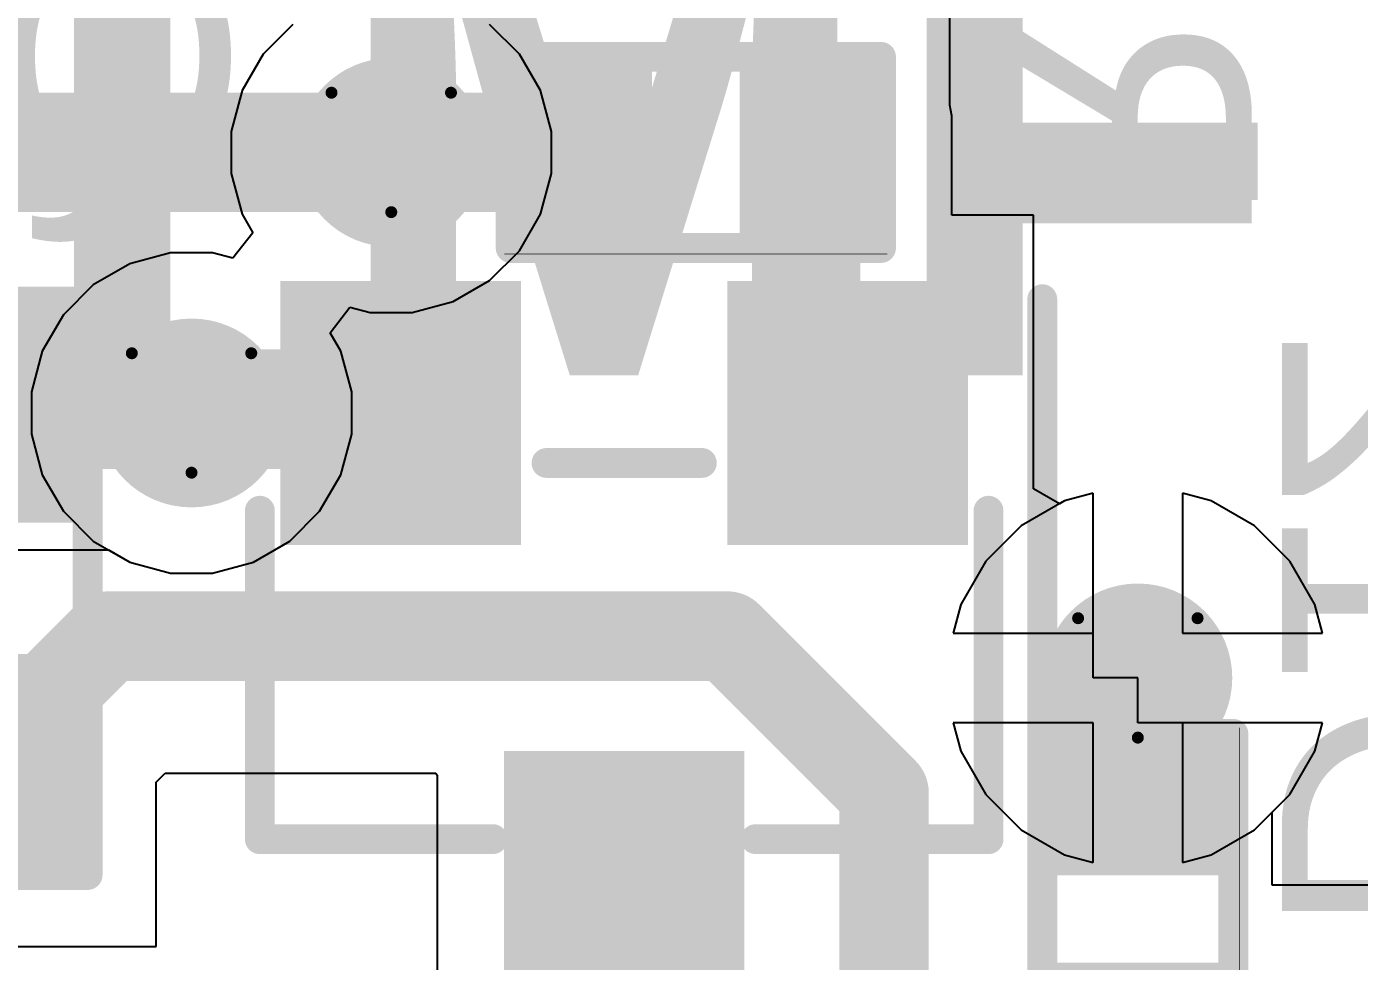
# Model space of a CAD drawing. Header units: inches. Extents: x -21 to 276, y -5 to 220.
# Drawn here: x 1.41 to 7.07, y 54.33 to 58.31 of the extents above; entities that cross this region are included whole.
import ezdxf

# ---------------------------------------------------------------- set-up
doc = ezdxf.new("R2010")
doc.units = ezdxf.units.IN
for name, color, linetype in [('Bottom Layer', 5, 'Continuous'), ('Bottom Overlay', 54, 'Continuous'), ('Bottom Paste', 16, 'Continuous'), ('Bottom Solder', 6, 'Continuous'), ('Drill Drawing', 1, 'Continuous'), ('Ground', 16, 'Continuous'), ('Power + Signal', 76, 'Continuous'), ('Top Layer', 1, 'Continuous'), ('Top Overlay', 2, 'Continuous'), ('Top Solder', 216, 'Continuous'), ('Via Holes', 16, 'Continuous')]:
    doc.layers.add(name, color=color, linetype=linetype)
doc.styles.add('Arial', font='', dxfattribs={"height": 0.2})
doc.styles.add('Arial_Bold', font='', dxfattribs={"height": 0.2})
doc.styles.get('Arial').set_extended_font_data('Arial')
doc.styles.get('Arial_Bold').set_extended_font_data('Arial', bold=True)

# ---------------------------------------------------------------- blocks, each defined once
blk = doc.blocks.new('R___0402_B_10')
at = {"layer": 'Bottom Layer'}
for points in [[(-0.2413, 0.3175), (-0.2413, -0.3175), (-0.6985, -0.3175), (-0.6985, 0.3175)], [(0.6985, 0.3175), (0.6985, -0.3175), (0.2413, -0.3175), (0.2413, 0.3175)]]:
    blk.add_hatch(color=5, dxfattribs=at).paths.add_polyline_path(points)
at = {"layer": 'Bottom Paste'}
for points in [[(-0.2413, 0.3175), (-0.2413, -0.3175), (-0.6985, -0.3175), (-0.6985, 0.3175)], [(0.6985, 0.3175), (0.6985, -0.3175), (0.2413, -0.3175), (0.2413, 0.3175)]]:
    blk.add_hatch(color=16, dxfattribs=at).paths.add_polyline_path(points)
at = {"layer": 'Bottom Solder'}
for points in [[(-0.1863, 0.3725), (-0.1863, -0.3725), (-0.7535, -0.3725), (-0.7535, 0.3725)], [(0.7535, 0.3725), (0.7535, -0.3725), (0.1863, -0.3725), (0.1863, 0.3725)]]:
    blk.add_hatch(color=6, dxfattribs=at).paths.add_polyline_path(points)
at = {"layer": 'Bottom Overlay'}
for points in [[(-0.7874, -0.4064, 0.127, 0.127, 0), (-0.7874, 0.4064, 0.127, 0.127, 0)], [(0.7874, 0.4064, 0.127, 0.127, 0), (-0.7874, 0.4064, 0.127, 0.127, 0)], [(0.7874, -0.4064, 0.127, 0.127, 0), (0.7874, 0.4064, 0.127, 0.127, 0)], [(0.8128, 0.4318, 0.00323, 0.00323, 0), (-0.8128, 0.4318, 0.00323, 0.00323, 0)], [(0.7874, -0.4064, 0.127, 0.127, 0), (-0.7874, -0.4064, 0.127, 0.127, 0)]]:
    blk.add_lwpolyline(points, format="xyseb", dxfattribs=at)
for points in [[(-0.8191, 0.4064, 0.0635, 0.0635, 1), (-0.7556, 0.4064, 0.0635, 0.0635, 1)], [(-0.8191, 0.4064, 0.0635, 0.0635, 1), (-0.7556, 0.4064, 0.0635, 0.0635, 1)], [(0.7556, 0.4064, 0.0635, 0.0635, 1), (0.8191, 0.4064, 0.0635, 0.0635, 1)], [(0.7556, 0.4064, 0.0635, 0.0635, 1), (0.8191, 0.4064, 0.0635, 0.0635, 1)], [(-0.8136, 0.4318, 0.00161, 0.00161, 1), (-0.812, 0.4318, 0.00161, 0.00161, 1)], [(0.812, 0.4318, 0.00161, 0.00161, 1), (0.8136, 0.4318, 0.00161, 0.00161, 1)], [(-0.8191, -0.4064, 0.0635, 0.0635, 1), (-0.7556, -0.4064, 0.0635, 0.0635, 1)], [(-0.8191, -0.4064, 0.0635, 0.0635, 1), (-0.7556, -0.4064, 0.0635, 0.0635, 1)], [(0.7556, -0.4064, 0.0635, 0.0635, 1), (0.8191, -0.4064, 0.0635, 0.0635, 1)], [(0.7556, -0.4064, 0.0635, 0.0635, 1), (0.8191, -0.4064, 0.0635, 0.0635, 1)]]:
    blk.add_lwpolyline(points, format="xyseb", close=True, dxfattribs=at)
blk = doc.blocks.new('R___0603_B_34')
at = {"layer": 'Bottom Layer'}
for points in [[(-1.143, -0.4445), (-1.143, 0.4445), (-0.381, 0.4445), (-0.381, -0.4445)], [(0.381, -0.4445), (0.381, 0.4445), (1.143, 0.4445), (1.143, -0.4445)]]:
    blk.add_hatch(color=5, dxfattribs=at).paths.add_polyline_path(points)
at = {"layer": 'Bottom Paste'}
for points in [[(-1.143, -0.4445), (-1.143, 0.4445), (-0.381, 0.4445), (-0.381, -0.4445)], [(0.381, -0.4445), (0.381, 0.4445), (1.143, 0.4445), (1.143, -0.4445)]]:
    blk.add_hatch(color=16, dxfattribs=at).paths.add_polyline_path(points)
at = {"layer": 'Bottom Solder'}
for points in [[(-1.2446, -0.5461), (-1.2446, 0.5461), (-0.2794, 0.5461), (-0.2794, -0.5461)], [(0.2794, -0.5461), (0.2794, 0.5461), (1.2446, 0.5461), (1.2446, -0.5461)]]:
    blk.add_hatch(color=6, dxfattribs=at).paths.add_polyline_path(points)
at = {"layer": 'Bottom Overlay'}
for points in [[(-1.2192, 0.5334, 0.127, 0.127, 0), (1.2192, 0.5334, 0.127, 0.127, 0)], [(-1.2192, 0.5334, 0.127, 0.127, 0), (-1.2192, -0.5334, 0.127, 0.127, 0)], [(1.2192, 0.5334, 0.127, 0.127, 0), (1.2192, -0.5334, 0.127, 0.127, 0)], [(-1.2192, -0.5334, 0.127, 0.127, 0), (1.2192, -0.5334, 0.127, 0.127, 0)]]:
    blk.add_lwpolyline(points, format="xyseb", dxfattribs=at)
for points in [[(-1.25095, 0.5334, 0.0635, 0.0635, 1), (-1.18745, 0.5334, 0.0635, 0.0635, 1)], [(-1.25095, 0.5334, 0.0635, 0.0635, 1), (-1.18745, 0.5334, 0.0635, 0.0635, 1)], [(1.18745, 0.5334, 0.0635, 0.0635, 1), (1.25095, 0.5334, 0.0635, 0.0635, 1)], [(1.18745, 0.5334, 0.0635, 0.0635, 1), (1.25095, 0.5334, 0.0635, 0.0635, 1)], [(-1.25095, -0.5334, 0.0635, 0.0635, 1), (-1.18745, -0.5334, 0.0635, 0.0635, 1)], [(-1.25095, -0.5334, 0.0635, 0.0635, 1), (-1.18745, -0.5334, 0.0635, 0.0635, 1)], [(1.18745, -0.5334, 0.0635, 0.0635, 1), (1.25095, -0.5334, 0.0635, 0.0635, 1)], [(1.18745, -0.5334, 0.0635, 0.0635, 1), (1.25095, -0.5334, 0.0635, 0.0635, 1)]]:
    blk.add_lwpolyline(points, format="xyseb", close=True, dxfattribs=at)
blk = doc.blocks.new('R___0402_B_35')
at = {"layer": 'Bottom Layer'}
for points in [[(-0.2413, 0.3175), (-0.2413, -0.3175), (-0.6985, -0.3175), (-0.6985, 0.3175)], [(0.6985, 0.3175), (0.6985, -0.3175), (0.2413, -0.3175), (0.2413, 0.3175)]]:
    blk.add_hatch(color=5, dxfattribs=at).paths.add_polyline_path(points)
at = {"layer": 'Bottom Paste'}
for points in [[(-0.2413, 0.3175), (-0.2413, -0.3175), (-0.6985, -0.3175), (-0.6985, 0.3175)], [(0.6985, 0.3175), (0.6985, -0.3175), (0.2413, -0.3175), (0.2413, 0.3175)]]:
    blk.add_hatch(color=16, dxfattribs=at).paths.add_polyline_path(points)
at = {"layer": 'Bottom Solder'}
for points in [[(-0.1863, 0.3725), (-0.1863, -0.3725), (-0.7535, -0.3725), (-0.7535, 0.3725)], [(0.7535, 0.3725), (0.7535, -0.3725), (0.1863, -0.3725), (0.1863, 0.3725)]]:
    blk.add_hatch(color=6, dxfattribs=at).paths.add_polyline_path(points)
at = {"layer": 'Bottom Overlay'}
for points in [[(-0.7874, 0.4064, 0.127, 0.127, 0), (-0.7874, -0.4064, 0.127, 0.127, 0)], [(0.7874, 0.4064, 0.127, 0.127, 0), (-0.7874, 0.4064, 0.127, 0.127, 0)], [(0.7874, 0.4064, 0.127, 0.127, 0), (0.7874, -0.4064, 0.127, 0.127, 0)], [(0.8128, 0.4318, 0.00323, 0.00323, 0), (-0.8128, 0.4318, 0.00323, 0.00323, 0)], [(0.7874, -0.4064, 0.127, 0.127, 0), (-0.7874, -0.4064, 0.127, 0.127, 0)]]:
    blk.add_lwpolyline(points, format="xyseb", dxfattribs=at)
for points in [[(-0.8191, 0.4064, 0.0635, 0.0635, 1), (-0.7556, 0.4064, 0.0635, 0.0635, 1)], [(-0.8191, 0.4064, 0.0635, 0.0635, 1), (-0.7556, 0.4064, 0.0635, 0.0635, 1)], [(0.7556, 0.4064, 0.0635, 0.0635, 1), (0.8191, 0.4064, 0.0635, 0.0635, 1)], [(0.7556, 0.4064, 0.0635, 0.0635, 1), (0.8191, 0.4064, 0.0635, 0.0635, 1)], [(-0.8136, 0.4318, 0.00161, 0.00161, 1), (-0.812, 0.4318, 0.00161, 0.00161, 1)], [(0.812, 0.4318, 0.00161, 0.00161, 1), (0.8136, 0.4318, 0.00161, 0.00161, 1)], [(-0.8191, -0.4064, 0.0635, 0.0635, 1), (-0.7556, -0.4064, 0.0635, 0.0635, 1)], [(-0.8191, -0.4064, 0.0635, 0.0635, 1), (-0.7556, -0.4064, 0.0635, 0.0635, 1)], [(0.7556, -0.4064, 0.0635, 0.0635, 1), (0.8191, -0.4064, 0.0635, 0.0635, 1)], [(0.7556, -0.4064, 0.0635, 0.0635, 1), (0.8191, -0.4064, 0.0635, 0.0635, 1)]]:
    blk.add_lwpolyline(points, format="xyseb", close=True, dxfattribs=at)
blk = doc.blocks.new('____23_B_38')
at = {"layer": 'Bottom Layer'}
for points in [[(-1.36, 1.46), (-0.54, 1.46), (-0.54, 0.54), (-1.36, 0.54)], [(0.54, 1.46), (1.36, 1.46), (1.36, 0.54), (0.54, 0.54)], [(-0.41, -0.54), (0.41, -0.54), (0.41, -1.46), (-0.41, -1.46)]]:
    blk.add_hatch(color=5, dxfattribs=at).paths.add_polyline_path(points)
at = {"layer": 'Bottom Paste'}
for points in [[(-1.36, 1.46), (-0.54, 1.46), (-0.54, 0.54), (-1.36, 0.54)], [(0.54, 1.46), (1.36, 1.46), (1.36, 0.54), (0.54, 0.54)], [(-0.41, -0.54), (0.41, -0.54), (0.41, -1.46), (-0.41, -1.46)]]:
    blk.add_hatch(color=16, dxfattribs=at).paths.add_polyline_path(points)
at = {"layer": 'Bottom Solder'}
for points in [[(-1.4616, 1.5616), (-0.4384, 1.5616), (-0.4384, 0.4384), (-1.4616, 0.4384)], [(0.4384, 1.5616), (1.4616, 1.5616), (1.4616, 0.4384), (0.4384, 0.4384)], [(-0.5116, -0.4384), (0.5116, -0.4384), (0.5116, -1.5616), (-0.5116, -1.5616)]]:
    blk.add_hatch(color=6, dxfattribs=at).paths.add_polyline_path(points)
at = {"layer": 'Bottom Overlay'}
for points in [[(-0.3302, 0.7874, 0.127, 0.127, 0), (0.3302, 0.7874, 0.127, 0.127, 0)], [(-1.5494, -0.8128, 0.127, 0.127, 0), (-1.5494, 0.5842, 0.127, 0.127, 0)], [(1.5494, -0.8128, 0.127, 0.127, 0), (1.5494, 0.5842, 0.127, 0.127, 0)], [(-1.5494, -0.8128, 0.127, 0.127, 0), (-0.5588, -0.8128, 0.127, 0.127, 0)], [(0.5588, -0.8128, 0.127, 0.127, 0), (1.5494, -0.8128, 0.127, 0.127, 0)]]:
    blk.add_lwpolyline(points, format="xyseb", dxfattribs=at)
for points in [[(-0.3619, 0.7874, 0.0635, 0.0635, 1), (-0.2984, 0.7874, 0.0635, 0.0635, 1)], [(0.2984, 0.7874, 0.0635, 0.0635, 1), (0.3619, 0.7874, 0.0635, 0.0635, 1)], [(-1.5812, 0.5842, 0.0635, 0.0635, 1), (-1.5176, 0.5842, 0.0635, 0.0635, 1)], [(1.5176, 0.5842, 0.0635, 0.0635, 1), (1.5812, 0.5842, 0.0635, 0.0635, 1)], [(-1.5812, -0.8128, 0.0635, 0.0635, 1), (-1.5176, -0.8128, 0.0635, 0.0635, 1)], [(-1.5812, -0.8128, 0.0635, 0.0635, 1), (-1.5176, -0.8128, 0.0635, 0.0635, 1)], [(-0.5905, -0.8128, 0.0635, 0.0635, 1), (-0.5271, -0.8128, 0.0635, 0.0635, 1)], [(0.5271, -0.8128, 0.0635, 0.0635, 1), (0.5905, -0.8128, 0.0635, 0.0635, 1)], [(1.5176, -0.8128, 0.0635, 0.0635, 1), (1.5812, -0.8128, 0.0635, 0.0635, 1)], [(1.5176, -0.8128, 0.0635, 0.0635, 1), (1.5812, -0.8128, 0.0635, 0.0635, 1)]]:
    blk.add_lwpolyline(points, format="xyseb", close=True, dxfattribs=at)

msp = doc.modelspace()

# ---------------------------------------------------------------- hatches: boundary and pattern name
at = {"layer": 'Bottom Layer'}
h = msp.add_hatch(color=5, dxfattribs=at)
edge = h.paths.add_edge_path()
edge.add_arc((2.9566, 57.7742), 0.3, 0, 360)
for points in [[(4.4933, 56.4026), (4.9519, 56.4026), (4.9519, 57.9303), (4.4933, 57.9303)], [(3.5408, 52.0592), (4.1123, 52.0592), (4.1123, 55.126), (3.5408, 55.126)], [(3.5408, 52.0592), (4.3572, 52.0592), (4.3572, 54.9043), (3.5408, 54.9043)]]:
    msp.add_hatch(color=5, dxfattribs=at).paths.add_polyline_path(points)
h = msp.add_hatch(color=5, dxfattribs=at)
edge = h.paths.add_edge_path()
edge.add_arc((2.1073, 56.666), 0.3, 0, 360)
h = msp.add_hatch(color=5, dxfattribs=at)
edge = h.paths.add_edge_path()
edge.add_arc((6.1316, 55.539), 0.3, 0, 360)
at = {"layer": 'Bottom Solder'}
h = msp.add_hatch(color=6, dxfattribs=at)
edge = h.paths.add_edge_path()
edge.add_arc((2.9566, 57.7742), 0.4016, 0, 360)
h = msp.add_hatch(color=6, dxfattribs=at)
edge = h.paths.add_edge_path()
edge.add_arc((2.1073, 56.666), 0.4016, 0, 360)
h = msp.add_hatch(color=6, dxfattribs=at)
edge = h.paths.add_edge_path()
edge.add_arc((6.1316, 55.539), 0.4016, 0, 360)
at = {"layer": 'Ground'}
h = msp.add_hatch(color=16, dxfattribs=at)
edge = h.paths.add_edge_path()
edge.add_arc((2.9566, 57.7742), 0.3, 0, 360)
h = msp.add_hatch(color=16, dxfattribs=at)
edge = h.paths.add_edge_path()
edge.add_arc((2.1073, 56.666), 0.3, 0, 360)
h = msp.add_hatch(color=16, dxfattribs=at)
edge = h.paths.add_edge_path()
edge.add_arc((6.1316, 55.539), 0.3, 0, 360)
at = {"layer": 'Power + Signal'}
h = msp.add_hatch(color=76, dxfattribs=at)
edge = h.paths.add_edge_path()
edge.add_arc((2.9566, 57.7742), 0.3, 0, 360)
h = msp.add_hatch(color=76, dxfattribs=at)
edge = h.paths.add_edge_path()
edge.add_arc((2.1073, 56.666), 0.3, 0, 360)
h = msp.add_hatch(color=76, dxfattribs=at)
edge = h.paths.add_edge_path()
edge.add_arc((6.1316, 55.539), 0.3, 0, 360)
at = {"layer": 'Top Layer'}
h = msp.add_hatch(color=1, dxfattribs=at)
edge = h.paths.add_edge_path()
edge.add_arc((2.9566, 57.7742), 0.3, 0, 360)
h = msp.add_hatch(color=1, dxfattribs=at)
edge = h.paths.add_edge_path()
edge.add_arc((2.1073, 56.666), 0.3, 0, 360)
h = msp.add_hatch(color=1, dxfattribs=at)
edge = h.paths.add_edge_path()
edge.add_arc((6.1316, 55.539), 0.3, 0, 360)
at = {"layer": 'Top Solder'}
h = msp.add_hatch(color=216, dxfattribs=at)
edge = h.paths.add_edge_path()
edge.add_arc((2.9566, 57.7742), 0.4016, 0, 360)
h = msp.add_hatch(color=216, dxfattribs=at)
edge = h.paths.add_edge_path()
edge.add_arc((2.1073, 56.666), 0.4016, 0, 360)
h = msp.add_hatch(color=216, dxfattribs=at)
edge = h.paths.add_edge_path()
edge.add_arc((6.1316, 55.539), 0.4016, 0, 360)
at = {"layer": 'Via Holes'}
h = msp.add_hatch(color=7, dxfattribs=at)
edge = h.paths.add_edge_path()
edge.add_arc((2.9566, 57.7742), 0.15, 0, 360)
h = msp.add_hatch(color=7, dxfattribs=at)
edge = h.paths.add_edge_path()
edge.add_arc((2.1073, 56.666), 0.15, 0, 360)
h = msp.add_hatch(color=7, dxfattribs=at)
edge = h.paths.add_edge_path()
edge.add_arc((6.1316, 55.539), 0.15, 0, 360)

# ---------------------------------------------------------------- linework, layer by layer
at = {"layer": 'Bottom Layer'}
for p, q in [((5.3315, 57.9749), (5.3315, 58.4727)), ((5.3403, 57.9303), (5.3315, 57.9749)), ((5.3403, 57.507), (5.3403, 57.9303)), ((5.6882, 57.507), (5.3403, 57.507)), ((5.6882, 56.343), (5.6882, 57.507)), ((5.7982, 56.2795), (5.6882, 56.343)), ((5.8197, 56.2919), (5.7982, 56.2795)), ((5.9411, 56.3245), (5.8197, 56.2919)), ((5.9411, 55.539), (5.9411, 56.3245)), ((6.4435, 56.2919), (6.3221, 56.3245)), ((6.3221, 56.3245), (6.3221, 55.7295)), ((6.6277, 56.1856), (6.4435, 56.2919)), ((6.7781, 56.0351), (6.6277, 56.1856)), ((6.8845, 55.8509), (6.7781, 56.0351)), ((6.917, 55.7295), (6.8845, 55.8509)), ((6.3221, 55.7295), (6.917, 55.7295)), ((6.1316, 55.539), (5.9411, 55.539)), ((6.1316, 55.3485), (6.1316, 55.539)), ((6.917, 55.3485), (6.1316, 55.3485)), ((6.8845, 55.2271), (6.917, 55.3485)), ((6.7781, 55.0429), (6.8845, 55.2271)), ((1.9574, 55.0959), (1.9956, 55.1341)), ((1.9574, 54.396), (1.9574, 55.0959)), ((1.9956, 55.1341), (3.1457, 55.1341)), ((3.1457, 55.1341), (3.1523, 55.126)), ((3.1523, 55.126), (3.1523, 54.9043)), ((6.7031, 54.9678), (6.7781, 55.0429)), ((6.7031, 54.6575), (6.7031, 54.9678)), ((3.1523, 54.9043), (3.1523, 52.0592)), ((8.6676, 54.6575), (6.7031, 54.6575)), ((0.7665, 54.396), (1.9574, 54.396))]:
    msp.add_line(p, q, dxfattribs=at)
for points in [[(0.6671, 57.7742, 0.508, 0.508, 0), (2.9566, 57.7742, 0.508, 0.508, 0)], [(2.9566, 57.7742, 0.508, 0.508, 0), (3.5535, 57.7742, 0.508, 0.508, 0)], [(1.1319, 56.682, 0.508, 0.508, 0), (2.9812, 56.682, 0.508, 0.508, 0)], [(2.9812, 56.682, 0.254, 0.254, 0), (2.9972, 56.666, 0.254, 0.254, 0)], [(3.159, 56.682, 0.254, 0.254, 0), (3.175, 56.666, 0.254, 0.254, 0)], [(1.1954, 55.158, 0.381, 0.381, 0), (1.7542, 55.7168, 0.381, 0.381, 0)], [(1.7542, 55.7168, 0.381, 0.381, 0), (4.3865, 55.7168, 0.381, 0.381, 0)], [(4.3865, 55.7168, 0.381, 0.381, 0), (5.0521, 55.0512, 0.381, 0.381, 0)], [(6.1316, 55.2121, 0.508, 0.508, 0), (6.1316, 55.539, 0.508, 0.508, 0)], [(5.0521, 53.38, 0.381, 0.381, 0), (5.0521, 55.0512, 0.381, 0.381, 0)]]:
    msp.add_lwpolyline(points, format="xyseb", dxfattribs=at)
for points in [[(2.8296, 57.7742, 0.254, 0.254, 1), (3.0836, 57.7742, 0.254, 0.254, 1)], [(2.8296, 57.7742, 0.254, 0.254, 1), (3.0836, 57.7742, 0.254, 0.254, 1)], [(3.4265, 57.7742, 0.254, 0.254, 1), (3.6805, 57.7742, 0.254, 0.254, 1)], [(2.8542, 56.682, 0.254, 0.254, 1), (3.1082, 56.682, 0.254, 0.254, 1)], [(2.9177, 56.682, 0.127, 0.127, 1), (3.0447, 56.682, 0.127, 0.127, 1)], [(2.9337, 56.666, 0.127, 0.127, 1), (3.0607, 56.666, 0.127, 0.127, 1)], [(3.0955, 56.682, 0.127, 0.127, 1), (3.2225, 56.682, 0.127, 0.127, 1)], [(3.1115, 56.666, 0.127, 0.127, 1), (3.2385, 56.666, 0.127, 0.127, 1)], [(1.659, 55.7168, 0.1905, 0.1905, 1), (1.8495, 55.7168, 0.1905, 0.1905, 1)], [(1.659, 55.7168, 0.1905, 0.1905, 1), (1.8495, 55.7168, 0.1905, 0.1905, 1)], [(4.2912, 55.7168, 0.1905, 0.1905, 1), (4.4817, 55.7168, 0.1905, 0.1905, 1)], [(4.2912, 55.7168, 0.1905, 0.1905, 1), (4.4817, 55.7168, 0.1905, 0.1905, 1)], [(6.0046, 55.539, 0.254, 0.254, 1), (6.2586, 55.539, 0.254, 0.254, 1)], [(6.0046, 55.2121, 0.254, 0.254, 1), (6.2586, 55.2121, 0.254, 0.254, 1)], [(4.9568, 55.0512, 0.1905, 0.1905, 1), (5.1473, 55.0512, 0.1905, 0.1905, 1)], [(4.9568, 55.0512, 0.1905, 0.1905, 1), (5.1473, 55.0512, 0.1905, 0.1905, 1)]]:
    msp.add_lwpolyline(points, format="xyseb", close=True, dxfattribs=at)
at = {"layer": 'Bottom Overlay'}
for points in [[(4.7219, 58.1806, 0.127, 0.127, 0), (4.7219, 58.968, 0.127, 0.127, 0)], [(5.7252, 55.301, 0.127, 0.127, 0), (5.7252, 57.15, 0.127, 0.127, 0)]]:
    msp.add_lwpolyline(points, format="xyseb", dxfattribs=at)
for points in [[(4.6901, 58.1806, 0.0635, 0.0635, 1), (4.7536, 58.1806, 0.0635, 0.0635, 1)], [(5.6934, 57.15, 0.0635, 0.0635, 1), (5.7569, 57.15, 0.0635, 0.0635, 1)], [(5.6934, 55.301, 0.0635, 0.0635, 1), (5.7569, 55.301, 0.0635, 0.0635, 1)]]:
    msp.add_lwpolyline(points, format="xyseb", close=True, dxfattribs=at)
at = {"layer": 'Drill Drawing'}
for points in [[(2.7026, 58.0282, 0.0508, 0.0508, 0), (3.2106, 58.0282, 0.0508, 0.0508, 0)], [(2.7026, 58.0282, 0.0508, 0.0508, 0), (2.9566, 57.5202, 0.0508, 0.0508, 0)], [(2.9566, 57.5202, 0.0508, 0.0508, 0), (3.2106, 58.0282, 0.0508, 0.0508, 0)], [(1.8533, 56.92, 0.0508, 0.0508, 0), (2.3613, 56.92, 0.0508, 0.0508, 0)], [(1.8533, 56.92, 0.0508, 0.0508, 0), (2.1073, 56.412, 0.0508, 0.0508, 0)], [(2.1073, 56.412, 0.0508, 0.0508, 0), (2.3613, 56.92, 0.0508, 0.0508, 0)], [(5.8776, 55.793, 0.0508, 0.0508, 0), (6.3856, 55.793, 0.0508, 0.0508, 0)], [(5.8776, 55.793, 0.0508, 0.0508, 0), (6.1316, 55.285, 0.0508, 0.0508, 0)], [(6.1316, 55.285, 0.0508, 0.0508, 0), (6.3856, 55.793, 0.0508, 0.0508, 0)]]:
    msp.add_lwpolyline(points, format="xyseb", dxfattribs=at)
for points in [[(2.6899, 58.0282, 0.0254, 0.0254, 1), (2.7153, 58.0282, 0.0254, 0.0254, 1)], [(2.6899, 58.0282, 0.0254, 0.0254, 1), (2.7153, 58.0282, 0.0254, 0.0254, 1)], [(3.1979, 58.0282, 0.0254, 0.0254, 1), (3.2233, 58.0282, 0.0254, 0.0254, 1)], [(3.1979, 58.0282, 0.0254, 0.0254, 1), (3.2233, 58.0282, 0.0254, 0.0254, 1)], [(2.9439, 57.5202, 0.0254, 0.0254, 1), (2.9693, 57.5202, 0.0254, 0.0254, 1)], [(2.9439, 57.5202, 0.0254, 0.0254, 1), (2.9693, 57.5202, 0.0254, 0.0254, 1)], [(1.8406, 56.92, 0.0254, 0.0254, 1), (1.866, 56.92, 0.0254, 0.0254, 1)], [(1.8406, 56.92, 0.0254, 0.0254, 1), (1.866, 56.92, 0.0254, 0.0254, 1)], [(2.3486, 56.92, 0.0254, 0.0254, 1), (2.374, 56.92, 0.0254, 0.0254, 1)], [(2.3486, 56.92, 0.0254, 0.0254, 1), (2.374, 56.92, 0.0254, 0.0254, 1)], [(2.0946, 56.412, 0.0254, 0.0254, 1), (2.12, 56.412, 0.0254, 0.0254, 1)], [(2.0946, 56.412, 0.0254, 0.0254, 1), (2.12, 56.412, 0.0254, 0.0254, 1)], [(5.8649, 55.793, 0.0254, 0.0254, 1), (5.8903, 55.793, 0.0254, 0.0254, 1)], [(5.8649, 55.793, 0.0254, 0.0254, 1), (5.8903, 55.793, 0.0254, 0.0254, 1)], [(6.3729, 55.793, 0.0254, 0.0254, 1), (6.3983, 55.793, 0.0254, 0.0254, 1)], [(6.3729, 55.793, 0.0254, 0.0254, 1), (6.3983, 55.793, 0.0254, 0.0254, 1)], [(6.1189, 55.285, 0.0254, 0.0254, 1), (6.1443, 55.285, 0.0254, 0.0254, 1)], [(6.1189, 55.285, 0.0254, 0.0254, 1), (6.1443, 55.285, 0.0254, 0.0254, 1)]]:
    msp.add_lwpolyline(points, format="xyseb", close=True, dxfattribs=at)
at = {"layer": 'Ground'}
for p, q in [((2.5384, 58.3191), (2.4116, 58.1923)), ((3.5015, 58.1923), (3.3747, 58.3191)), ((2.4116, 58.1923), (2.322, 58.0371)), ((3.5912, 58.0371), (3.5015, 58.1923)), ((2.322, 58.0371), (2.2756, 57.8639)), ((3.6376, 57.8639), (3.5912, 58.0371)), ((2.2756, 57.8639), (2.2756, 57.6845)), ((3.6376, 57.6845), (3.6376, 57.8639)), ((2.2756, 57.6845), (2.322, 57.5113)), ((3.5912, 57.5113), (3.6376, 57.6845)), ((2.322, 57.5113), (2.3673, 57.4328)), ((3.5015, 57.3561), (3.5912, 57.5113)), ((2.3673, 57.4328), (2.2836, 57.3238)), ((3.3747, 57.2293), (3.5015, 57.3561)), ((1.8445, 57.3006), (1.6892, 57.2109)), ((2.0177, 57.347), (1.8445, 57.3006)), ((2.197, 57.347), (2.0177, 57.347)), ((2.2836, 57.3238), (2.197, 57.347)), ((1.6892, 57.2109), (1.5624, 57.0841)), ((3.2194, 57.1396), (3.3747, 57.2293)), ((3.0462, 57.0932), (3.2194, 57.1396)), ((1.5624, 57.0841), (1.4727, 56.9289)), ((2.6966, 57.0074), (2.7803, 57.1164)), ((2.7803, 57.1164), (2.8669, 57.0932)), ((2.8669, 57.0932), (3.0462, 57.0932)), ((2.7419, 56.9289), (2.6966, 57.0074)), ((1.4727, 56.9289), (1.4263, 56.7557)), ((2.7883, 56.7557), (2.7419, 56.9289)), ((1.4263, 56.7557), (1.4263, 56.5763)), ((2.7883, 56.5763), (2.7883, 56.7557)), ((1.4263, 56.5763), (1.4727, 56.4031)), ((2.7419, 56.4031), (2.7883, 56.5763)), ((1.4727, 56.4031), (1.5624, 56.2479)), ((2.6522, 56.2479), (2.7419, 56.4031)), ((5.8197, 56.2919), (5.6355, 56.1856)), ((5.9411, 56.3245), (5.8197, 56.2919)), ((5.9411, 55.7295), (5.9411, 56.3245)), ((6.4435, 56.2919), (6.3221, 56.3245)), ((6.3221, 56.3245), (6.3221, 55.7295)), ((6.6277, 56.1856), (6.4435, 56.2919)), ((1.5624, 56.2479), (1.6892, 56.1211)), ((2.5255, 56.1211), (2.6522, 56.2479)), ((5.6355, 56.1856), (5.485, 56.0351)), ((6.7781, 56.0351), (6.6277, 56.1856)), ((1.6892, 56.1211), (1.8445, 56.0314)), ((2.3702, 56.0314), (2.5255, 56.1211)), ((1.8445, 56.0314), (2.0177, 55.985)), ((2.197, 55.985), (2.3702, 56.0314)), ((5.485, 56.0351), (5.3786, 55.8509)), ((6.8845, 55.8509), (6.7781, 56.0351)), ((2.0177, 55.985), (2.197, 55.985)), ((5.3786, 55.8509), (5.3461, 55.7295)), ((6.917, 55.7295), (6.8845, 55.8509)), ((5.3461, 55.7295), (5.9411, 55.7295)), ((6.3221, 55.7295), (6.917, 55.7295)), ((5.9411, 55.3485), (5.3461, 55.3485)), ((5.3461, 55.3485), (5.3786, 55.2271)), ((5.9411, 54.7535), (5.9411, 55.3485)), ((6.917, 55.3485), (6.3221, 55.3485)), ((6.3221, 55.3485), (6.3221, 54.7535)), ((6.8845, 55.2271), (6.917, 55.3485)), ((5.3786, 55.2271), (5.485, 55.0429)), ((6.7781, 55.0429), (6.8845, 55.2271)), ((5.485, 55.0429), (5.6355, 54.8924)), ((6.6277, 54.8924), (6.7781, 55.0429)), ((5.6355, 54.8924), (5.8197, 54.7861)), ((6.4435, 54.7861), (6.6277, 54.8924)), ((5.8197, 54.7861), (5.9411, 54.7535)), ((6.3221, 54.7535), (6.4435, 54.7861))]:
    msp.add_line(p, q, dxfattribs=at)
at = {"layer": 'Power + Signal'}
for p, q in [((2.5384, 58.3191), (2.4116, 58.1923)), ((3.5015, 58.1923), (3.3747, 58.3191)), ((2.4116, 58.1923), (2.322, 58.0371)), ((3.5912, 58.0371), (3.5015, 58.1923)), ((2.322, 58.0371), (2.2756, 57.8639)), ((3.6376, 57.8639), (3.5912, 58.0371)), ((2.2756, 57.8639), (2.2756, 57.6845)), ((3.6376, 57.6845), (3.6376, 57.8639)), ((2.2756, 57.6845), (2.322, 57.5113)), ((3.5912, 57.5113), (3.6376, 57.6845)), ((2.322, 57.5113), (2.3673, 57.4328)), ((3.5015, 57.3561), (3.5912, 57.5113)), ((2.3673, 57.4328), (2.2836, 57.3238)), ((3.3747, 57.2293), (3.5015, 57.3561)), ((1.8445, 57.3006), (1.6892, 57.2109)), ((2.0177, 57.347), (1.8445, 57.3006)), ((2.197, 57.347), (2.0177, 57.347)), ((2.2836, 57.3238), (2.197, 57.347)), ((1.6892, 57.2109), (1.5624, 57.0841)), ((3.2194, 57.1396), (3.3747, 57.2293)), ((3.0462, 57.0932), (3.2194, 57.1396)), ((1.5624, 57.0841), (1.4727, 56.9289)), ((2.6966, 57.0074), (2.7803, 57.1164)), ((2.7803, 57.1164), (2.8669, 57.0932)), ((2.8669, 57.0932), (3.0462, 57.0932)), ((2.7419, 56.9289), (2.6966, 57.0074)), ((1.4727, 56.9289), (1.4263, 56.7557)), ((2.7883, 56.7557), (2.7419, 56.9289)), ((1.4263, 56.7557), (1.4263, 56.5763)), ((2.7883, 56.5763), (2.7883, 56.7557)), ((1.4263, 56.5763), (1.4727, 56.4031)), ((2.7419, 56.4031), (2.7883, 56.5763)), ((1.4727, 56.4031), (1.5624, 56.2479)), ((2.6522, 56.2479), (2.7419, 56.4031)), ((5.8197, 56.2919), (5.6355, 56.1856)), ((5.9411, 56.3245), (5.8197, 56.2919)), ((5.9411, 55.7295), (5.9411, 56.3245)), ((6.4435, 56.2919), (6.3221, 56.3245)), ((6.3221, 56.3245), (6.3221, 55.7295)), ((6.6277, 56.1856), (6.4435, 56.2919)), ((1.5624, 56.2479), (1.6892, 56.1211)), ((2.5255, 56.1211), (2.6522, 56.2479)), ((5.6355, 56.1856), (5.485, 56.0351)), ((6.7781, 56.0351), (6.6277, 56.1856)), ((1.6892, 56.1211), (1.8445, 56.0314)), ((2.3702, 56.0314), (2.5255, 56.1211)), ((1.8445, 56.0314), (2.0177, 55.985)), ((2.197, 55.985), (2.3702, 56.0314)), ((5.485, 56.0351), (5.3786, 55.8509)), ((6.8845, 55.8509), (6.7781, 56.0351)), ((2.0177, 55.985), (2.197, 55.985)), ((5.3786, 55.8509), (5.3461, 55.7295)), ((6.917, 55.7295), (6.8845, 55.8509)), ((5.3461, 55.7295), (5.9411, 55.7295)), ((6.3221, 55.7295), (6.917, 55.7295)), ((5.9411, 55.3485), (5.3461, 55.3485)), ((5.3461, 55.3485), (5.3786, 55.2271)), ((5.9411, 54.7535), (5.9411, 55.3485)), ((6.917, 55.3485), (6.3221, 55.3485)), ((6.3221, 55.3485), (6.3221, 54.7535)), ((6.8845, 55.2271), (6.917, 55.3485)), ((5.3786, 55.2271), (5.485, 55.0429)), ((6.7781, 55.0429), (6.8845, 55.2271)), ((5.485, 55.0429), (5.6355, 54.8924)), ((6.6277, 54.8924), (6.7781, 55.0429)), ((5.6355, 54.8924), (5.8197, 54.7861)), ((6.4435, 54.7861), (6.6277, 54.8924)), ((5.8197, 54.7861), (5.9411, 54.7535)), ((6.3221, 54.7535), (6.4435, 54.7861))]:
    msp.add_line(p, q, dxfattribs=at)
at = {"layer": 'Top Layer'}
for p, q in [((3.5015, 58.1923), (3.3747, 58.3191)), ((3.5912, 58.0371), (3.5015, 58.1923)), ((3.6376, 57.8639), (3.5912, 58.0371)), ((3.6376, 57.6845), (3.6376, 57.8639)), ((3.5912, 57.5113), (3.6376, 57.6845)), ((3.5015, 57.3561), (3.5912, 57.5113)), ((3.3747, 57.2293), (3.5015, 57.3561)), ((3.2194, 57.1396), (3.3747, 57.2293)), ((3.0462, 57.0932), (3.2194, 57.1396)), ((2.6966, 57.0074), (2.7803, 57.1164)), ((2.7803, 57.1164), (2.8669, 57.0932)), ((2.8669, 57.0932), (3.0462, 57.0932)), ((2.7419, 56.9289), (2.6966, 57.0074)), ((2.7883, 56.7557), (2.7419, 56.9289)), ((2.7883, 56.5763), (2.7883, 56.7557)), ((2.7419, 56.4031), (2.7883, 56.5763)), ((2.6522, 56.2479), (2.7419, 56.4031)), ((5.8197, 56.2919), (5.6355, 56.1856)), ((5.9411, 56.3245), (5.8197, 56.2919)), ((5.9411, 55.7295), (5.9411, 56.3245)), ((6.4435, 56.2919), (6.3221, 56.3245)), ((6.3221, 56.3245), (6.3221, 55.7295)), ((6.6277, 56.1856), (6.4435, 56.2919)), ((2.5255, 56.1211), (2.6522, 56.2479)), ((5.6355, 56.1856), (5.485, 56.0351)), ((6.7781, 56.0351), (6.6277, 56.1856)), ((2.3702, 56.0314), (2.5255, 56.1211)), ((-2.6381, 56.0833), (1.7546, 56.0833)), ((1.7546, 56.0833), (1.8445, 56.0314)), ((1.8445, 56.0314), (2.0177, 55.985)), ((2.197, 55.985), (2.3702, 56.0314)), ((5.485, 56.0351), (5.3786, 55.8509)), ((6.8845, 55.8509), (6.7781, 56.0351)), ((2.0177, 55.985), (2.197, 55.985)), ((5.3786, 55.8509), (5.3461, 55.7295)), ((6.917, 55.7295), (6.8845, 55.8509)), ((5.3461, 55.7295), (5.9411, 55.7295)), ((6.3221, 55.7295), (6.917, 55.7295)), ((5.9411, 55.3485), (5.3461, 55.3485)), ((5.3461, 55.3485), (5.3786, 55.2271)), ((5.9411, 54.7535), (5.9411, 55.3485)), ((6.917, 55.3485), (6.3221, 55.3485)), ((6.3221, 55.3485), (6.3221, 54.7535)), ((6.8845, 55.2271), (6.917, 55.3485)), ((5.3786, 55.2271), (5.485, 55.0429)), ((6.7781, 55.0429), (6.8845, 55.2271)), ((5.485, 55.0429), (5.6355, 54.8924)), ((6.6277, 54.8924), (6.7781, 55.0429)), ((5.6355, 54.8924), (5.8197, 54.7861)), ((6.4435, 54.7861), (6.6277, 54.8924)), ((5.8197, 54.7861), (5.9411, 54.7535)), ((6.3221, 54.7535), (6.4435, 54.7861))]:
    msp.add_line(p, q, dxfattribs=at)
for points in [[(-1.8165, 57.7742, 0.381, 0.381, 0), (2.9566, 57.7742, 0.381, 0.381, 0)], [(-2.6381, 56.666, 0.381, 0.381, 0), (2.1073, 56.666, 0.381, 0.381, 0)]]:
    msp.add_lwpolyline(points, format="xyseb", dxfattribs=at)
for points in [[(2.8613, 57.7742, 0.1905, 0.1905, 1), (3.0518, 57.7742, 0.1905, 0.1905, 1)], [(2.0121, 56.666, 0.1905, 0.1905, 1), (2.2026, 56.666, 0.1905, 0.1905, 1)]]:
    msp.add_lwpolyline(points, format="xyseb", close=True, dxfattribs=at)

# ---------------------------------------------------------------- block references
for name, p, rotation in [('R___0402_B_35', (4.252, 57.7742), 180), ('R___0603_B_34', (1.1319, 55.92), 90), ('R___0402_B_10', (6.1316, 54.5136), 270)]:
    msp.add_blockref(name, p, dxfattribs=dict(rotation=rotation))
msp.add_blockref('____23_B_38', (3.9472, 55.666))

# ---------------------------------------------------------------- texts
at = {"layer": 'Bottom Overlay', "style": 'Arial', "text_generation_flag": 2}
for s, p in [('R21', (5.6004, 57.3559)), ('D12', (6.7441, 54.4309))]:
    msp.add_text(s, height=1.016, rotation=270, dxfattribs=at).set_placement(p)
msp.add_text('Q1', height=1.016, dxfattribs=at).set_placement((2.3424, 57.6728))
at = {"layer": 'Top Overlay', "style": 'Arial_Bold'}
msp.add_text('DTMF', height=2.032, dxfattribs=at).set_placement((-1.1044, 56.8266))

doc.saveas('drawing.dxf')
